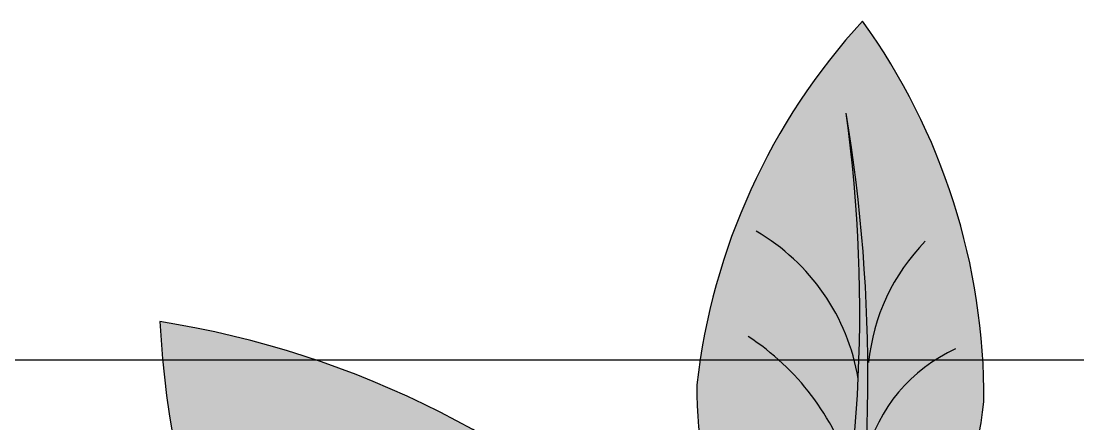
# Model space of a CAD drawing. Header units: inches. Extents: x 9636 to 21597, y -10243 to 557.
# Drawn here: x 15055.77 to 15070.02, y -8221.33 to -8215.89 of the extents above; entities that cross this region are included whole.
import ezdxf

# ---------------------------------------------------------------- set-up
doc = ezdxf.new("R2010")
doc.units = ezdxf.units.IN
doc.header["$MEASUREMENT"] = 0
doc.layers.add('MESA', color=7, linetype='Continuous')

# ---------------------------------------------------------------- blocks, each defined once
blk = doc.blocks.new('FF')
at = {"layer": 'MESA', "ltscale": 0.8}
h = blk.add_hatch(color=85, dxfattribs=at)
h.dxf.hatch_style = 1
h.set_gradient(color1=(103, 159, 96), color2=(179, 207, 175), one_color=1, tint=0.75, name='INVCURVED')
h.paths.add_polyline_path([(15064.8811561602, -8220.801215514386, 0.1995123331975758), (15066.46515635173, -8224.708705902385, 0.0967495278531692), (15066.89403234861, -8217.133986481098, -0.08665420676483183), (15066.82900168948, -8224.62937099197, 0.1924888780828612), (15068.75107029637, -8221.031934082206, 0.1586077411667837), (15067.11554714206, -8215.894076839513, 0.1586077411660197)])
h = blk.add_hatch(color=85, dxfattribs=at)
h.dxf.hatch_style = 1
h.set_gradient(color1=(103, 159, 96), color2=(52, 80, 48), one_color=1, tint=0.25)
h.paths.add_polyline_path([(15066.89403234861, -8217.133986481122, -0.09674952785286056), (15066.46515635173, -8224.708705902385, 0.007527451123012324), (15066.58311967793, -8224.824647923002, 0.01429188129494994), (15066.82900168948, -8224.62937099197, 0.08665420676455064)])
h = blk.add_hatch(color=85, dxfattribs=at)
h.dxf.hatch_style = 1
h.set_gradient(color1=(103, 159, 96), color2=(179, 207, 175), one_color=1, tint=0.75, name='INVCURVED')
h.paths.add_polyline_path([(15060.44388456064, -8227.275260860271, 0.1995123331975758), (15066.10786353155, -8229.626681390571, 0.0967495278531692), (15058.70291598274, -8221.444976370965, -0.08665420676483183), (15066.397389166, -8229.16890587719, 0.1924888780828612), (15064.63592437152, -8223.503938967493, 0.1586077411667837), (15057.64536266437, -8219.949036983468, 0.1586077411660197)])
at = {"color": 252, "true_color": 0x939598}
blk.add_line((15113.18870581788, -8220.470320095861), (14456.18870581788, -8220.470320095861), dxfattribs=at)
at = {"layer": 'MESA', "ltscale": 0.8}
for centre, radius, start, end in [((15073.53848276327, -8221.780930230101), 8.712585427786486, 137.4936133165739, 173.5435359914391), ((15060.03866383308, -8220.97609095475), 8.712585427786486, 359.6327614287786, 35.68268410364536), ((15047.28979306313, -8219.82350746086), 19.78786802722847, 345.7071277375105, 7.811687820241274), ((15045.39948329482, -8220.695472118683), 21.78760700426908, 349.5978111158118, 9.40800671393467), ((15064.24895040762, -8221.191061151558), 2.848348437276273, 9.589423642462679, 59.7792207976015), ((15069.87552651672, -8220.75456146713), 2.689750615148198, 135.390829796851, 174.5991791204592), ((15055.67831020597, -8232.46793127095), 12.6724902665297, 45.02039104986039, 81.07031372472643), ((15070.30183321019, -8219.312041788937), 12.6724902665297, 182.8812429376564, 218.9311656125207), ((15063.7423215049, -8222.97646176113), 3.366816296886902, 17.15156536465422, 57.04205542457148), ((15069.26358763128, -8222.294362635774), 2.168727903706588, 114.3257066386878, 165.8228947667104), ((15070.37455992912, -8220.849127659725), 5.493612704050435, 179.5002926737158, 226.3576782898758), ((15063.29088670916, -8220.426809519706), 5.493612704050435, 306.8186191303446, 353.6760047465022)]:
    blk.add_arc(centre, radius, start, end, dxfattribs=at)

msp = doc.modelspace()

# ---------------------------------------------------------------- block references
at = {"color": 18, "true_color": 0x000000}
msp.add_blockref('FF', (0, 0), dxfattribs=at)

doc.saveas('drawing.dxf')
